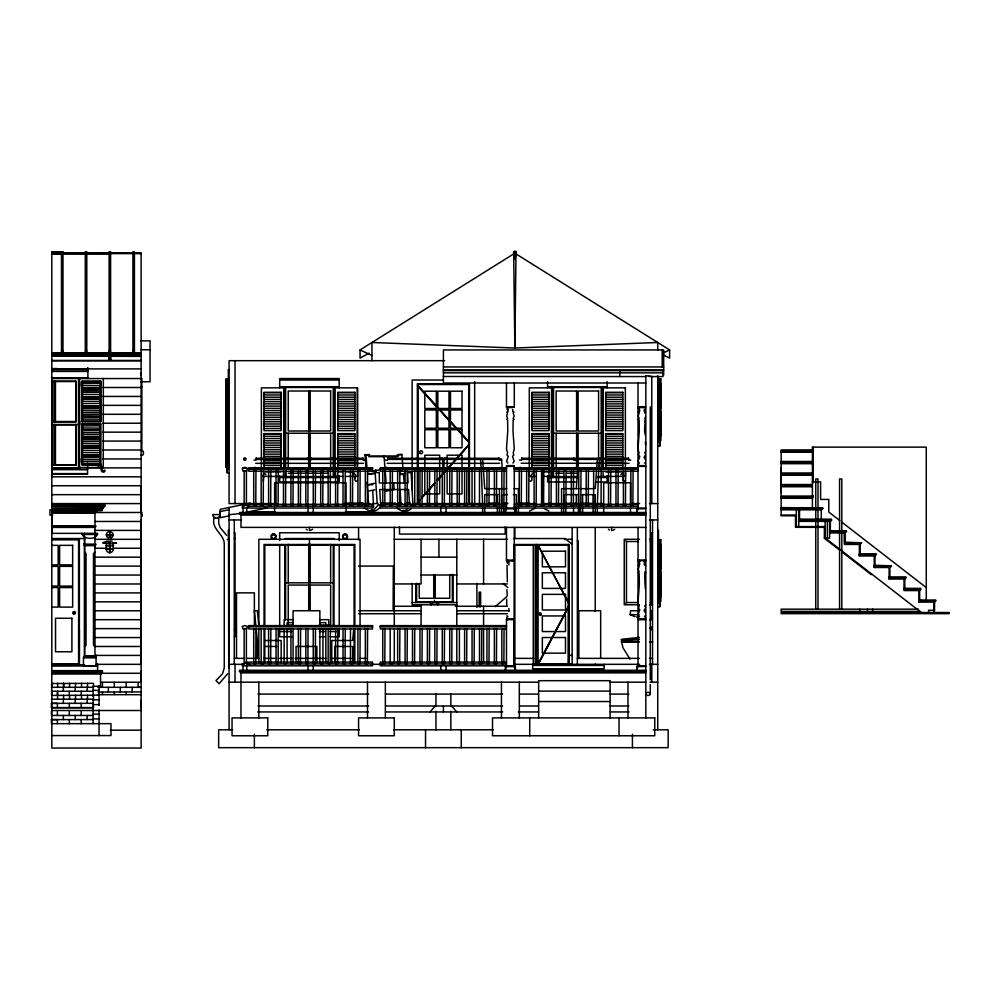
<?xml version="1.0" encoding="UTF-8"?>
<svg xmlns="http://www.w3.org/2000/svg" width="999" height="999" viewBox="0 0 999 999"><rect width="100%" height="100%" fill="white"/><g stroke="black" fill="none" stroke-linecap="round" stroke-linejoin="round"><path stroke-width="1.5" d="M51.798 530.382L51.798 509.54L101.648 509.54L101.648 510.289L51.798 510.651L102.21 510.651L102.21 508.241L104.021 505.956M51.798 513.061L95.342 513.299L95.717 512.375M79.358 665.272L79.358 538.561M84.565 657.542L84.565 538.561L51.811 538.561M84.553 534.465L84.553 533.354M141.121 707.729L141.121 700.224M141.121 681.88L141.121 671.091M141.121 519.567L141.121 664.323L96.091 664.347M141.121 486.525L141.121 512.487L94.98 512.537M141.121 375.199L141.121 372.964M781.156 492.707L781.156 467.869M825.349 538.111L921.378 612.524M844.492 531.78L844.492 542.207L861.6 542.782L844.492 543.319M904.02 579.045L889.135 579.045L889.135 566.383L889.135 567.507L874.25 567.507L874.262 554.857L874.262 555.968L859.377 555.968L859.377 543.319L859.377 544.43L844.492 544.43L844.492 532.904L829.607 532.904M928.583 612.524L928.583 610.302L933.79 610.302L933.79 602.11L918.905 602.11L918.905 589.46L918.905 590.571L904.02 590.571L904.02 577.922M226.935 465.796L226.948 464.685L226.91 472.465M660.039 442.082L660.064 445.704L660.152 437.899M660.002 439.011L660.027 437.899L660.039 442.357M660.002 599.762C660.089 595.604 660.002 609.49 660.077 605.344M651.785 615.809L651.785 610.739L651.785 619.692L649.587 619.68M650.936 628.895C650.611 631.231 651.81 625.399 649.612 627.896M799.924 509.827L800.586 509.078L822.439 509.078L822.839 508.179L800.798 507.629M651.972 626.91L651.972 629.994M51.811 674.013L100.924 674.013L102.048 671.79M506.63 599.15L506.805 605.044M638.011 448.988L639.298 431.056L639.148 420.192L638.249 419.43L639.148 418.569L638.199 415.946L639.148 413.049L638.299 412.2L639.597 411.438L639.597 409.553L638.386 408.366L639.135 407.567L644.717 407.567M638.036 602.297L639.323 584.365L639.173 573.488L638.274 572.739L639.173 571.878L638.224 569.255L639.173 566.358L638.324 565.509L639.622 564.747L639.622 562.862L638.398 561.675C640.097 560.189 643.781 560.189 645.479 561.675L644.268 562.862L644.268 564.747L645.566 565.909M104.483 505.219L104.433 505.956L101.374 505.769M576.298 488.686L577.559 470.829M577.772 467.844L578.409 458.916L599.45 458.916L598.826 467.844M595.242 488.686L596.503 470.829M596.715 467.844L597.352 458.916M598.613 470.829L597.352 505.057M352.61 640.509L353.796 628.596M245.729 458.753L245.354 459.652M352.972 474.737C353.658 472.015 356.743 475.124 355.207 476.96L355.207 478.084C353.671 479.92 356.755 483.029 357.442 480.319M620.891 474.737C621.578 472.015 624.662 475.124 623.126 476.96L623.164 480.606L623.95 481.393M625.349 480.319L624.8 481.281M51.798 511.575L96.191 511.813L97.265 510.626L51.798 510.314M97.215 510.976L97.203 510.289M82.318 534.465L83.591 536.438M361.888 505.069L362.312 502.759A7.343 1.898 90 0 1 362.699 502.822L364.473 504.87M516.008 251.885L514.847 257.417L513.686 251.885L514.847 250.961L516.008 251.885L514.847 348.027L371.953 342.495L371.953 360.676M637.837 508.029L636.9 512.499L636.9 508.778L637.837 508.029L636.9 509.527M82.455 381.243L82.455 401.336L100.3 401.336M82.492 385.577L100.3 385.701M82.467 392.345L100.337 392.27L82.492 392.27M82.492 394.505L100.337 394.505L100.724 421.728L100.724 381.168L82.13 381.168L82.13 421.728L100.724 421.728M82.455 399.101L100.337 398.976L82.455 399.101L82.13 421.728M82.455 403.559L100.337 403.434M82.467 407.979L100.337 407.904L82.492 407.904M82.492 410.139L100.3 410.264M82.467 416.908L100.337 416.833L82.492 416.833M82.492 419.068L100.3 419.193M100.724 381.168L100.35 421.353L82.492 421.353L82.13 381.168M82.455 425.886L100.337 425.761M82.492 427.997L100.3 428.121M82.492 434.69L100.337 434.69L100.312 423.601M82.455 437.05L100.337 436.925L82.455 437.05L82.48 463.773L100.337 463.723L100.337 432.455L82.467 432.53L100.3 432.592M82.492 439.16L100.337 439.16L82.492 439.16L82.467 423.601M82.492 443.618L100.3 443.756M82.492 450.324L100.3 450.449M82.492 452.559L100.3 452.684M100.3 381.243L100.337 396.74L82.455 396.865L100.337 396.74M82.492 459.253L100.3 459.378M100.3 390.172L82.455 390.172L100.312 390.122M100.3 405.794L82.455 405.794L100.312 405.744M100.3 412.5L82.455 412.5L100.312 412.437M100.325 421.353L82.492 421.303M871.478 573.863L871.253 574.625L841.658 551.685M621.678 641.833L622.914 647.689L629.982 659.09M243.993 458.291L244.081 459.303M243.993 458.603L244.643 457.942M645.404 441.633L645.604 445.054M644.692 418.569L645.391 417.132M95.23 656.418L95.954 657.467L83.504 657.342L84.465 656.006L95.067 656.006L84.303 656.418M538.061 663.998L568.756 606.156M568.918 606.131L538.061 664.323L538.136 545.242L569.08 603.433M538.224 664.323L569.08 606.131M227.672 673.701L219.143 683.728L215.984 680.569L222.565 673.751L224.263 667.919L224.263 542.944C223.102 533.466 210.739 528.533 214.186 517.47L215.297 517.47M507.005 565.109L507.33 581.768M636.925 667.295L637.861 665.809L645.829 665.809M274.937 538.299L275.774 535.726L273.589 534.14L271.403 535.726L272.24 538.299M346.391 538.299L347.227 535.726L345.03 534.14L342.844 535.726L343.681 538.299M645.491 451.735L644.755 452.722L645.342 453.783M645.516 605.044L644.767 606.031L645.366 607.092M263.336 481.106L263.661 476.96C262.125 475.124 265.21 472.015 265.896 474.737M375.174 472.689L377.16 503.046A4.945 1.274 90 0 1 377.772 503.121L378.359 504.97L373.963 509.715A88.112 22.802 -90 0 1 369.792 511.013L364.31 508.179M506.593 617.882L507.817 616.383L506.943 615.771M430.007 711.95L435.214 705.993M417.632 502.135L419.692 499.837M421.74 497.527L435.077 482.567M437.125 480.257L445.329 471.053M448.401 467.594L468.918 444.567M417.644 502.41L419.705 500.099M421.765 497.789L435.164 482.742M437.225 480.432L445.467 471.178M448.551 467.707L469.168 444.567M417.882 502.422L419.942 500.112M421.99 497.814L435.327 482.842M437.375 480.544L445.579 471.328M448.651 467.869L469.168 444.842M380.219 507.255L377.547 509.715A88.112 22.802 90 0 1 373.389 511.013L370.617 510.239M82.13 464.885L82.13 423.951L100.724 423.951L100.724 464.885L82.13 464.885L82.13 423.951M51.723 421.903L75.899 421.903L75.899 381.156L51.723 381.156M75.899 465.247L75.899 424.5L75.899 465.247L51.723 465.247M227.297 468.593L227.21 472.964L229.071 473.051M650.287 541.52L651.036 540.784M625.736 603.296L626.473 602.547L626.473 541.52L625.736 540.784M95.704 526.423L95.28 527.335M95.704 544.642L95.267 545.554M645.342 455.082L644.08 457.33L645.404 459.465M645.366 608.391L644.093 610.639L645.429 612.774M82.43 424.325L100.724 423.951M51.798 508.416L102.959 508.416L103.921 507.105A2.048 1.449 90 0 1 104.296 506.655L104.583 506.056L51.798 506.056M431.106 604.857L432.117 603.945M437.212 603.896L438.361 604.095L437.887 604.52M495.329 606.593L506.855 596.565M407.654 508.641L406.306 509.715A88.112 22.802 90 0 1 402.147 511.013L396.653 508.179M411.251 508.641L409.902 509.715A88.112 22.802 90 0 1 405.744 511.013L402.959 510.239M645.454 409.115L644.243 409.553L644.243 411.438L645.541 412.2L644.692 413.049M312.6 529.27L310.602 530.432M614.747 529.27L612.749 530.432M94.98 552.335L93.481 553.446L93.481 645.354L94.98 646.478L141.121 646.49M84.553 646.478L86.039 645.354L86.039 553.446L84.553 552.335M830.344 521.366L831.468 520.616L831.53 519.168L798.738 519.13M512.949 463.074L514.173 461.301L512.537 456.318L513.798 455.082L513.211 452.722L514.285 448.988L512.999 431.056L513.161 420.192L514.048 419.43L513.161 418.569L514.11 415.946L513.161 413.049L514.01 412.2L512.712 411.438L512.712 409.553M644.492 463.074L645.366 462.462M645.366 615.771L644.492 616.383L645.716 617.882M99.975 465.159C98.139 463.536 99.301 467.232 97.877 465.921A1.561 1.561 0 0 1 99.263 463.936A2.073 2.073 0 0 1 101.286 465.084L101.461 465.671A7.268 7.268 0 0 0 102.198 467.869A4.895 4.895 0 0 0 102.348 469.905C103.421 472.939 104.033 469.493 104.92 470.167A1.561 1.561 0 0 1 103.521 472.14A2.073 2.073 0 0 1 101.523 470.991L101.336 470.417A7.268 7.268 0 0 0 100.612 468.219A4.895 4.895 0 0 0 100.449 466.183L99.962 465.159M506.481 508.029L505.357 508.778L505.357 512.499L506.293 508.029L505.357 508.778L515.409 508.778L515.409 512.499L514.46 508.029L515.409 508.778L514.285 508.029M638.011 508.029L636.9 508.778L645.504 508.778M506.481 665.809L505.357 666.558L505.357 670.279L506.293 665.809L505.357 666.558L515.409 666.558L515.409 670.279L514.46 665.809L380.332 665.809L380.332 662.087L506.481 662.087M919.654 590.571L920.803 588.361L904.02 588.349M369.043 353.196L360.052 358.129L360.052 349.937L513.686 253.921L513.686 251.885M383.092 456.655L384.028 456.068L384.94 467.482M355.207 478.084L355.207 476.96M533.816 474.737C533.129 472.015 530.044 475.124 531.58 476.96L531.58 478.084C533.116 479.92 530.032 483.029 529.345 480.319M531.58 478.084L531.58 476.96M623.126 476.96L623.126 478.084M102.722 508.691L51.798 509.153M829.607 531.78L846.715 531.206L829.607 530.669M859.377 554.857L876.485 554.27L859.377 553.733L859.377 555.968M918.905 600.998L936.026 600.374L918.905 599.875L918.905 602.11M822.477 508.691L781.156 508.716M529.557 511.013L535.514 508.029M662.849 353.097L669.642 349.937L669.642 358.129L663.274 354.845M831.468 520.242L798.738 520.242M846.353 531.78L845.229 532.904M876.123 554.857L874.999 555.968M874.25 566.383L891.37 565.809L874.25 565.272L874.25 567.507M889.135 577.922L906.255 577.31L889.135 576.81L889.135 579.045M935.651 600.998L934.54 602.11M366.059 468.494L364.972 454.882L369.53 454.508M402.909 467.445L401.885 454.508L397.327 454.882L397.465 456.655L368.706 456.655M103.034 542.657L107.118 541.183L112.113 541.183M374.8 483.191L368.319 484.715L372.814 484.715M511.875 407.38L514.285 406.818L506.481 406.818L508.891 407.38M643.406 407.38L645.829 406.818L638.011 406.818L640.434 407.38M508.891 465.796L506.481 466.358L514.285 466.358L511.875 465.796M640.434 465.796L638.011 466.358L645.829 466.358L643.406 465.796M511.875 560.689L514.285 560.127L506.481 560.127L508.891 560.689M643.406 560.689L645.854 560.127L638.011 560.127L640.459 560.689M508.891 619.105L506.481 619.667L514.285 619.667L511.875 619.105M640.459 619.105L638.011 619.667L645.829 619.667L643.406 619.105M367.307 471.765L379.233 469.98M373.688 471.166L376.461 470.579M374.213 472.977L367.52 474.4L375.124 473.551M399.662 471.765L402.435 471.166M405.219 473.264L399.862 474.4L403.459 474.4L404.145 483.241M250.374 503.046L220.142 509.353L220.142 517.707L229.071 515.846M220.142 511.575L229.071 509.715M240.147 513.548L229.071 514.735M245.854 512.35L266.97 507.954M246.216 505.394L242.282 506.181L242.282 508.029L247.49 508.029L247.49 504.32L246.004 504.32L246.004 505.432M253.721 505.469L255.956 505.469M261.164 505.469L263.399 505.469M268.606 505.469L270.841 505.469M276.049 505.469L278.284 505.469M283.491 505.469L285.726 505.469M290.934 505.469L293.169 505.469M298.376 505.469L300.612 505.469M305.819 505.469L308.054 505.469M313.261 505.469L315.497 505.469M320.704 505.469L322.939 505.469M328.147 505.469L330.382 505.469M335.589 505.469L337.812 505.469M343.032 505.469L345.254 505.469M350.474 505.469L352.697 505.469M357.917 505.469L360.139 505.469M365.359 505.469L367.582 505.469M382.754 505.469L384.977 505.469M390.197 505.469L392.42 505.469M397.639 505.469L399.862 505.469M405.082 505.469L407.305 505.469M419.955 505.469L422.19 505.469M427.397 505.469L429.632 505.469M434.84 505.469L437.075 505.469M442.282 505.469L444.518 505.469M449.725 505.469L451.96 505.469M457.167 505.469L459.403 505.469M464.61 505.469L466.845 505.469M472.052 505.469L474.288 505.844L472.052 505.844L472.052 470.829M479.495 505.469L481.73 505.844L479.495 505.844L479.495 470.829M486.938 505.469L489.173 505.469M494.38 505.469L496.615 505.469M501.823 505.469L504.058 505.469M519.218 505.469L521.453 505.469M526.66 505.469L528.896 505.469M534.103 505.469L536.338 505.469M541.545 505.469L543.781 505.469M548.988 505.469L551.223 505.469M556.431 505.469L558.666 505.469M563.873 505.469L566.108 505.469M571.316 505.469L573.551 505.469M578.758 505.469L580.993 505.469M586.201 505.469L588.436 505.469M593.643 505.469L595.879 505.844L593.643 505.844L593.643 470.829M601.086 505.469L603.309 505.844L601.086 505.844L601.173 470.616M608.528 505.469L610.751 505.469M615.971 505.469L618.194 505.469M623.413 505.469L625.636 505.469M630.856 505.469L633.079 505.469M246.191 663.161L242.257 663.948L242.257 665.809L247.465 665.809L247.465 662.087L245.979 662.087L245.979 663.199M253.721 663.236L255.956 663.236M261.164 663.236L263.399 663.611L261.164 663.611L261.164 628.596M268.606 663.236L270.841 663.236M276.049 663.236L278.284 663.236M290.934 663.236L293.169 663.611L290.934 663.611L290.934 628.596M298.376 663.236L300.612 663.236M305.819 663.236L308.054 663.236M313.261 663.236L315.497 663.236M328.147 663.236L330.382 663.236M335.589 663.236L337.812 663.236M343.032 663.236L345.254 663.236M350.474 663.236L352.697 663.611L350.474 663.611L350.474 628.596M357.917 663.236L360.139 663.236M365.359 663.236L367.582 663.236M382.754 663.236L384.977 663.236M390.197 663.236L392.42 663.611L390.197 663.611L390.197 628.596M397.639 663.236L399.862 663.236M405.082 663.236L407.305 663.236M412.512 663.236L414.747 663.236M419.955 663.236L422.19 663.236M427.397 663.236L429.632 663.236M434.84 663.236L437.075 663.236M442.282 663.236L444.518 663.236M449.725 663.236L451.96 663.236M464.61 663.236L466.845 663.236M472.052 663.236L474.288 663.236M479.495 663.236L481.73 663.236M486.938 663.236L489.173 663.236M494.38 663.236L496.615 663.236M501.823 663.236L504.058 663.236M369.168 490.921L374.8 489.81M385.839 491.171L394.118 489.547L393.731 482.967M638.011 465.709L644.892 465.596M644.917 560.876L645.854 560.776M638.036 619.018L644.892 618.905M639.397 637.362L621.291 639.348M639.397 639.235L621.291 639.959M638.598 639.472L621.878 640.134M434.478 600.212L434.478 600.349M112.737 543.119L116.471 543.119L103.034 543.119L106.756 543.106M621.378 641.545L639.323 641.52M141.121 352.884L134.415 352.884L134.415 251.798L132.929 251.798L132.929 352.884L110.602 352.884L110.602 251.798L109.116 251.798L109.116 352.884L86.788 352.884L86.788 251.798L85.302 251.798L85.302 352.884L62.974 352.884L62.974 251.898L51.811 251.736L51.811 748.039L141.121 748.039L141.121 252.959L134.415 252.959M51.811 251.948L62.974 251.948M61.488 252.959L85.302 252.959M86.788 252.959L109.116 252.959M110.602 252.959L132.929 252.959M51.811 253.209L141.121 253.284M51.811 253.609L61.488 253.609M110.639 253.596L141.121 253.596M51.811 254.171L109.116 254.183M140.684 340.871L150.05 340.871L150.05 381.755L140.684 381.755M141.121 349.75L150.05 349.75M61.488 350.986L62.974 350.986M85.302 350.986L86.788 350.986M109.116 350.986L110.602 350.986M132.929 350.986L134.415 350.986M51.811 352.884L61.488 352.884L61.488 251.736M51.811 353.509L141.121 353.509M51.811 354.645L141.121 354.645M51.811 354.72L141.121 354.72M109.116 355.507L110.602 355.519M51.811 355.644L141.121 355.644M51.811 355.781L141.121 355.781M109.116 356.131L110.602 356.006M51.811 356.181L141.121 356.368M109.116 356.83L110.602 356.83M109.116 357.742L110.602 357.742M109.116 358.541L110.602 358.541M109.116 359.141L110.602 359.141M109.116 359.652L110.602 359.515M51.811 360.439L141.121 360.439M444.592 360.676L229.071 360.676L229.071 503.571L275.849 503.571M51.811 360.814L141.121 360.814M443.406 366.958L663.686 366.958M51.811 368.569L57.018 368.569M51.811 368.893L141.121 368.893M51.811 369.43L87.537 369.43M51.811 369.63L88.124 369.63M229.071 369.618L228.321 369.618L228.321 377.797L229.071 377.797M443.406 369.942L663.686 369.942M443.406 370.617L662.961 370.617L662.961 376.573L649.075 376.573M51.811 371.428L87.537 371.428L87.537 368.156M443.406 372.852L662.961 372.852M645.829 375.899L649.999 375.899M443.406 376.486L646.003 376.573M51.811 377.809L87.9 377.809M657.829 377.797L658.478 377.797L658.478 441.795M51.723 378.559L78.509 378.534L78.509 469.33M79.458 378.559L141.858 378.546L141.858 450.736M279.683 380.032L339.21 380.032M443.406 380.032L412.15 380.032L412.15 468.056M51.723 381.531L75.537 381.531M82.43 381.531L100.35 381.531M78.946 382.28L79.67 382.28M78.946 383.029L79.67 383.029M645.829 383.004L443.406 383.004L443.406 349.937L663.686 349.937L663.686 375.075M226.523 383.379L227.922 383.379M659.178 383.379L660.626 383.379L660.626 408.316L659.178 408.316M78.946 383.766L79.658 383.766M78.946 384.515L79.658 384.515M78.946 385.252L79.67 385.252M78.946 386.001L79.67 386.001M141.209 386.725L141.858 386.725M279.683 386.725L339.21 386.725M547.589 386.725L607.13 386.725M102.847 387.5L141.121 387.5M283.766 387.849L261.388 387.849L261.388 468.643M357.43 387.849L357.43 468.643L357.492 387.849L335.127 387.849L335.127 468.643M551.598 387.849L551.598 468.643L551.685 387.849L529.308 387.849L529.308 468.643M625.399 387.849L603.034 387.849L603.034 468.643M264.036 392.732L281.119 392.732M337.749 392.732L354.857 392.732M531.943 392.732L549.038 392.732M605.669 392.732L622.777 392.732M264.036 394.967L281.119 394.967M337.749 394.967L354.857 394.967M531.943 394.967L549.038 394.967M605.669 394.967L622.777 394.967M102.847 396.441L141.121 396.441M264.036 397.19L281.119 397.19M337.749 397.19L354.857 397.19M531.943 397.19L549.038 397.19M605.669 397.19L622.777 397.19M264.036 399.425L281.119 399.425M337.749 399.425L354.857 399.425M531.943 399.425L549.038 399.425M605.669 399.425L622.777 399.425M264.036 401.66L281.119 401.66M337.749 401.66L354.857 401.66M531.943 401.66L549.038 401.66M605.669 401.66L622.777 401.66M264.036 403.896L281.119 403.896M337.749 403.896L354.857 403.896M531.943 403.896L549.038 403.896M605.669 403.896L622.777 403.896M102.847 405.369L141.121 405.369M264.036 406.131L281.119 406.131M337.749 406.131L354.857 406.131M531.943 406.131L549.038 406.131M605.669 406.131L622.777 406.131M507.592 407.567L512.799 407.567M264.036 408.354L281.119 408.354M337.749 408.354L354.857 408.354M531.943 408.354L549.038 408.354M605.669 408.354L622.777 408.354M264.036 410.589L281.119 410.589M337.749 410.589L354.857 410.589M531.943 410.589L549.038 410.589M605.669 410.589L622.777 410.589M659.178 411.288L660.626 411.288L660.626 436.213L659.178 436.213M308.703 411.85L310.19 411.85M264.036 412.824L281.119 412.824M337.749 412.824L354.857 412.824M531.943 412.824L549.038 412.824M605.669 412.824L622.777 412.824M102.847 414.298L141.121 414.298M100.337 414.597L82.455 414.722L100.312 414.672M264.036 415.06L281.119 415.06M337.749 415.06L354.857 415.06M531.943 415.06L549.038 415.06M605.669 415.06L622.777 415.06M264.036 417.282L281.119 417.282M337.749 417.282L354.857 417.282M531.943 417.282L549.038 417.282M605.669 417.282L622.777 417.282M264.036 419.518L281.119 419.518M337.749 419.518L354.857 419.518M531.943 419.518L549.038 419.518M605.669 419.518L622.777 419.518M78.946 421.166L79.67 421.166M51.723 421.528L75.537 421.528M226.523 421.703L227.922 421.703M78.946 421.903L79.67 421.903M264.036 421.753L281.119 421.753M337.749 421.753L354.857 421.753M531.943 421.753L549.038 421.753M605.669 421.753L622.777 421.753M78.946 422.652L79.658 422.652M78.946 423.401L79.658 423.401M102.847 423.226L141.121 423.226M264.036 423.988L281.119 423.988M337.749 423.988L354.857 423.988M531.943 423.988L549.038 423.988M605.669 423.988L622.777 423.988M78.946 424.138L79.67 424.138M51.723 424.5L78.509 424.5M226.523 424.687L227.922 424.687M51.723 424.875L75.537 424.875M78.946 424.887L79.67 424.887M264.036 426.223L281.119 426.223M337.749 426.223L354.857 426.223M531.943 426.223L549.038 426.223M605.669 426.223L622.777 426.223M264.036 428.446L281.119 428.446M337.749 428.446L354.857 428.446M531.943 428.446L549.038 428.446M605.669 428.446L622.777 428.446M102.847 432.155L141.121 432.155M285.627 433.241L333.254 433.241M553.546 433.241L601.173 433.241M264.036 434.066L281.119 434.066M337.749 434.066L354.857 434.066M531.943 434.066L549.038 434.066M605.669 434.066L622.777 434.066M264.036 436.301L281.119 436.301M337.749 436.301L354.857 436.301M531.943 436.301L549.038 436.301M605.669 436.301L622.777 436.301M264.036 438.536L281.119 438.536M337.749 438.536L354.857 438.536M531.943 438.536L549.038 438.536M605.669 438.536L622.777 438.536M264.036 440.771L281.119 440.771M337.749 440.771L354.857 440.771M531.943 440.771L549.038 440.771M605.669 440.771L622.777 440.771M102.847 441.083L141.121 441.083M657.829 441.795L660.152 441.795M264.036 442.994L281.119 442.994M337.749 442.994L354.857 442.994M531.943 442.994L549.038 442.994M605.669 442.994L622.777 442.994M264.036 445.229L281.119 445.229M337.749 445.229L354.857 445.229M531.943 445.229L549.038 445.229M605.669 445.229L622.777 445.229M657.729 446.266L659.59 446.178L659.502 441.795M264.036 447.465L281.119 447.465M337.749 447.465L354.857 447.465M531.943 447.465L549.038 447.465M605.669 447.465L622.777 447.465M264.036 449.7L281.119 449.7M337.749 449.7L354.857 449.7M531.943 449.7L549.038 449.7M605.669 449.7L622.777 449.7M102.847 450.012L141.121 450.012M813.036 449.925L781.156 449.925L781.156 515.784L796.34 515.784M141.209 450.736C144.318 449.163 144.268 456.868 141.121 455.194M781.156 451.036L812.349 451.036M781.156 451.411L812.349 451.411M264.036 451.935L281.119 451.935M337.749 451.935L354.857 451.935M531.943 451.935L549.038 451.935M605.669 451.935L622.777 451.935M781.156 452.147L812.349 452.147M308.703 452.41L310.19 452.41M264.036 454.158L281.119 454.158M337.749 454.158L354.857 454.158M531.943 454.158L549.038 454.158M605.669 454.158L622.777 454.158M398.289 454.508L401.885 454.508M364.972 454.882L368.569 454.882M369.655 456.068L398.414 456.068M264.036 456.393L281.119 456.393M337.749 456.393L354.857 456.393M531.943 456.393L549.038 456.393M605.669 456.393L622.777 456.393M256.231 458.279L363.024 458.279M387.774 458.279L499.038 458.279M521.728 458.279L628.521 458.279M78.946 458.566L79.67 458.566M264.036 458.628L281.119 458.628M337.749 458.628L354.857 458.628M531.943 458.628L549.038 458.628M605.669 458.628L622.777 458.628M102.847 458.953L141.121 458.953M78.946 459.303L79.658 459.303M256.231 459.403L363.024 459.403M387.774 459.403L499.038 459.403M521.728 459.403L628.521 459.403M308.329 459.765L308.142 457.904M310.926 459.765L311.114 457.904M442.107 459.765L441.92 457.904M444.705 459.765L444.892 457.904M573.826 459.765L573.638 457.904M78.946 460.052L79.658 460.052M243.868 460.052L245.816 460.139M254.008 460.052L255.869 460.052M308.703 460.139L310.564 460.139M363.399 460.139L365.259 460.139M385.539 460.052L387.4 460.052M442.47 460.139L444.33 460.139M499.4 460.139L501.261 460.139M519.505 460.052L521.366 460.052M574.2 460.139L576.061 460.139M628.895 460.139L630.756 460.139M78.946 460.789L79.658 460.789M264.036 460.864L281.119 460.864M337.749 460.864L354.857 460.864M531.943 460.864L549.038 460.864M605.669 460.864L622.777 460.864M781.156 461.451L812.349 461.451M78.946 461.538L79.658 461.538M78.946 462.287L79.67 462.287M781.156 462.574L812.349 462.574M781.156 462.949L812.349 462.949M226.523 463.012L227.922 463.012M264.036 463.086L281.119 463.086M337.749 463.086L354.857 463.086M531.943 463.086L549.038 463.086M605.669 463.086L622.777 463.086M255.682 463.336L363.586 463.336M387.212 463.336L499.587 463.336M521.178 463.236L629.083 463.336M781.156 463.686L812.349 463.686M82.43 464.51L100.724 464.885M51.723 464.872L75.537 464.872M264.036 465.322L281.119 465.322M337.749 465.322L354.857 465.322M531.943 465.322L549.038 465.322M605.669 465.322L622.777 465.322M507.405 465.596L513.361 465.596M103.334 467.495L79.458 467.495L79.533 378.559M244.256 467.495L245.342 467.495M254.395 467.495L255.469 467.495M385.926 467.495L387.013 467.495M519.892 467.495L520.966 467.495M243.119 467.682L246.466 467.682M253.259 467.682L256.606 467.682M264.036 467.557L281.119 467.557M309.091 467.582L310.165 467.582M337.749 467.557L354.857 467.557M363.786 467.582L364.872 467.582M384.79 467.682L388.149 467.682M499.8 467.582L500.874 467.582M518.756 467.682L522.102 467.682M531.943 467.557L549.038 467.557M574.587 467.582L575.661 467.582M605.669 467.557L622.777 467.557M629.283 467.582L630.369 467.582M51.723 467.844L78.509 467.844M87.537 467.882L141.121 467.882M243.207 467.769L244.455 467.769M245.317 467.769L246.553 467.769M506.481 467.844L380.332 467.844L380.332 471.191L506.481 471.191M514.285 467.844L638.011 467.844M51.811 468.219L78.509 468.219M243.119 468.244L244.368 468.244M245.23 468.244L246.553 468.331M253.484 468.244L256.606 468.244M307.954 468.331L311.076 468.331M362.662 468.331L365.784 468.331M384.79 468.244L387.924 468.244M441.733 468.331L444.855 468.331M498.663 468.331L501.785 468.331M518.756 468.244L521.878 468.244M573.451 468.331L576.573 468.331M628.209 468.331L631.443 468.331M51.811 468.756L79.77 468.756M226.898 468.593L229.071 468.593M248.788 468.593L372.515 468.593M380.332 468.593L506.481 468.593M514.285 468.593L638.011 468.593M248.788 468.968L372.515 468.968M380.332 468.968L506.481 468.968M514.285 468.968L638.011 468.968M87.537 469.343L79.346 469.343L79.346 377.809M51.811 469.655L87.537 469.655M514.285 471.191L638.011 471.191M263.998 471.94L281.131 471.94M337.749 471.94L342.445 471.94M345.554 471.94L354.882 471.94M531.905 471.94L535.014 471.94M542.782 471.94L549.038 471.94M605.669 471.94L622.802 471.94M411.638 472.577L407.517 472.689L408.116 482.967L379.358 482.967L379.283 472.577L375.699 472.577L375.649 469.98M781.156 472.989L812.349 472.989M288.236 473.239L327.734 473.239M556.156 473.239L563.461 473.239M566.383 473.239L576.61 473.239M51.811 473.613L87.537 473.613M51.811 473.988L87.537 474.05L87.537 463.249M781.156 474.1L812.349 474.1M781.156 474.475L812.349 474.475M781.156 475.224L812.349 475.224M262.874 476.411L283.766 476.411M342.62 476.411L335.127 476.411L335.177 471.74M345.529 476.411L357.492 476.411L357.492 471.74M535.339 476.411L529.308 476.411L529.308 471.74M542.682 476.411L550.199 476.411M603.034 476.411L623.913 476.411M625.399 476.411L625.399 471.74M285.627 476.598L333.254 476.598M553.546 476.598L578.134 476.598M598.101 476.598L601.173 476.598M51.811 476.81L141.121 476.81M578.134 476.773L553.546 476.773L553.546 470.616M598.101 476.773L601.173 476.773M279.683 477.522L339.21 477.522M547.589 477.522L578.121 477.522M597.315 477.522L607.13 477.522M576.598 481.993L547.589 481.993L547.589 475.811M596.44 481.993L607.13 481.993L607.13 475.811M812.412 481.905L820.604 481.905L820.604 499.413L828.783 499.413L828.783 512.037L839.759 520.541M327.422 482.729L274.625 482.729L274.625 505.057M330.532 482.729L346.066 482.729L346.066 505.057M781.156 484.527L812.349 484.527M51.798 485.739L141.121 485.739M781.156 485.639L812.349 485.639M781.156 486.014L812.349 486.014M781.156 486.763L812.349 486.763M506.743 488.686L484.715 488.686L483.454 470.829M513.973 488.686L518.394 488.686L518.394 505.057M579.045 488.686L561.563 488.686L561.563 505.057M580.506 488.686L593.768 488.686M51.798 494.667L141.121 494.667M497.977 494.642L484.715 494.642L484.715 505.057M503.658 494.642L507.455 494.642M513.349 494.642L516.296 494.642L516.296 505.057M566.47 494.642L578.409 494.642L578.409 505.057M581.98 494.642L593.843 494.642M781.156 496.066L813.161 496.066L813.161 497.552L781.156 497.552M781.156 497.177L812.936 497.177L812.936 496.066M781.156 498.289L812.349 498.289M345.117 503.296L362.824 503.296M395.704 503.296L380.619 503.296L379.732 489.547L408.491 489.547L409.503 503.046A4.945 1.274 -90 0 1 410.114 503.121L410.701 504.97L413.099 504.97M398.638 503.296L401.71 503.296M406.518 503.296L409.602 503.296M488.936 503.296L498.464 503.296M504.27 503.296L507.617 503.296M517.707 503.296L527.21 503.296M527.872 503.296L529.12 503.296M407.08 503.471L409.165 503.471M566.108 503.471L571.753 503.471M573.551 503.471L576.835 503.471M581.231 503.471L591.495 503.471M51.798 503.596L141.121 503.596M344.593 503.571L362.912 503.571M366.546 503.571L369.805 503.571M372.377 503.571L376.623 503.571M380.706 503.571L395.854 503.571M398.364 503.571L401.835 503.571M406.406 503.571L409.84 503.571M413.449 503.571L419.767 503.571M422.702 503.571L483.778 503.571M488.411 503.571L498.451 503.571M503.808 503.571L507.742 503.571M517.669 503.571L535.689 503.571M542.282 503.571L562.524 503.571M565.284 503.571L577.434 503.571M581.306 503.571L594.555 503.571M596.44 503.571L602.672 503.571M632.28 503.571L639.572 503.571M649.412 503.571L657.729 503.571M51.798 503.871L94.98 503.871M51.798 503.958L94.98 503.958M94.98 504.308L51.798 504.333L94.98 504.395L94.98 503.683M327.672 504.32L248.788 504.32L248.788 508.029L372.515 508.029L372.515 504.32L330.756 504.32M506.481 504.32L380.332 504.32L380.332 508.029L645.829 508.029M514.285 504.32L630.282 504.32M633.378 504.32L638.011 504.32M378.359 504.97L381.943 504.97L381.368 503.121A4.945 1.274 90 0 0 380.756 503.046M51.798 505.144L104.77 505.144L104.77 506.193L51.798 506.243M51.798 505.232L104.67 505.232L90.722 504.333M51.798 505.819L102.21 505.819M51.798 505.956L104.67 505.956M248.788 506.181L372.515 506.181M380.332 506.181L506.481 506.181M514.285 506.181L638.011 506.181M781.156 507.592L822.826 508.054M51.798 508.316L102.21 508.316M51.798 508.666L102.959 508.416M52.735 509.877L49.95 509.877L49.95 515.084L52.735 515.084M781.156 509.827L798.738 509.827M799.525 509.827L821.64 509.827L822.439 509.078M248.714 511.75L275.237 511.75M345.442 511.75L371.953 511.75M96.191 512.187L51.798 512.4M220.042 512.325L220.042 514.56A3.634 3.634 0 0 1 216.421 518.181A3.634 3.634 0 0 1 212.787 514.56L220.042 514.56M645.754 512.499L239.485 512.499L239.485 513.611L240.984 515.109L645.829 515.109M239.485 513.611L645.754 513.611M781.156 515.034L796.34 515.034M217.532 517.47L218.656 517.47L218.793 523.676L220.217 527.659L226.561 535.277M229.071 519.942L241.496 519.942M649.425 519.942L657.729 519.942M798.738 521.366L829.607 521.366M94.98 521.466L141.121 521.466M51.798 525.924L95.904 525.924L51.798 526.348M795.541 526.573L825.137 526.573M51.798 526.66L94.967 526.66M95.042 527.41L51.798 527.41M645.829 527.385L240.984 527.385L240.984 515.109M825.137 527.322L795.541 527.322L795.541 515.784M229.071 530.357L228.321 530.357L228.321 538.548L229.071 538.548M657.729 530.357L658.478 530.357L658.478 602.547M94.98 530.394L141.121 530.394M234.278 532.779L235.027 532.779L235.027 636.788L234.278 636.788M652.522 532.779L651.785 532.779L651.785 604.782M51.798 533.354L97.577 533.354L97.577 534.465L81.955 534.465L81.955 533.354M273.177 534.165L274.001 534.165M344.63 534.165L345.442 534.165M273.077 534.378L274.101 534.378M344.518 534.378L345.542 534.378M273.177 534.677L274.001 534.677M344.63 534.677L345.442 534.677M106.344 534.94L113.087 534.94M111.463 537.212L108.042 537.212M824.387 538.111L829.607 538.111L829.607 520.242M271.378 538.461L275.799 538.461M342.819 538.461L347.24 538.461M234.278 538.548L235.027 538.548M284.89 538.548L334.003 538.548M513.561 538.548L564.86 538.548L572.152 544.168M657.829 538.548L658.478 538.548M51.811 539.298L78.596 539.298L78.596 665.434M94.98 539.323L141.121 539.323M394.28 539.298L507.405 539.298M564.522 539.298L572.152 539.298M639.547 539.298L624.25 539.298L624.25 604.782L639.135 604.782M649.55 539.298L652.522 539.298M51.798 539.385L78.596 539.385M51.811 539.66L78.596 539.66M227.273 539.66L228.771 539.66M577.36 540.784L578.109 540.784L578.109 658.141M626.473 541.52L638.386 541.52M108.416 543.106L110.165 543.119M659.178 544.13L660.626 544.13L660.626 569.055L659.178 569.055M860.114 544.43L861.238 543.319M94.98 544.567L95.904 544.143L83.629 544.143L84.553 544.567M51.798 545.342L58.142 545.342L58.142 564.872L51.798 564.872M95.042 545.629L84.49 545.629L83.629 544.567M514.847 545.242L568.518 545.242L568.431 664.323L568.518 544.505M106.256 545.379L113.312 545.379M105.981 545.704L113.524 545.704M94.98 548.251L107.28 548.251M113.436 548.251L141.121 548.251M106.056 548.701L113.524 548.701M105.981 549.025L113.524 549.025M94.98 557.18L141.121 557.18M421.079 557.155L456.793 557.155M507.592 560.876L513.174 560.876M308.703 563.661L310.19 563.661M94.98 566.108L141.121 566.108M358.566 566.083L394.28 566.083M51.798 566.358L58.142 566.358L58.142 586.088L51.798 586.088M889.884 567.507L890.996 566.383M659.178 572.04L660.626 572.04L660.626 596.965L659.178 596.965M94.98 575.049L141.121 575.049M421.079 575.012L456.793 575.012M904.769 579.045L905.881 577.922M285.627 582.829L333.254 582.829M94.98 583.978L141.121 583.978M394.28 583.94L421.079 583.94L421.079 539.298M456.793 583.94L507.405 583.94M51.798 587.574L58.142 587.574L58.142 607.105L51.798 607.105M904.02 589.46L920.766 589.46M94.98 592.907L141.121 592.907M94.98 601.835L141.121 601.835M412.15 602.547L456.793 602.547M626.473 602.547L638.386 602.547M650.287 602.547L651.785 602.547M657.829 602.547L660.152 602.547M308.703 604.22L310.19 604.22M433.491 604.37L435.452 604.37M456.793 604.782L412.15 604.782L412.15 583.341M649.55 604.782L652.522 604.782M394.28 606.268L421.266 606.268M455.307 606.268L507.405 606.268M657.729 607.017L659.59 606.917L659.502 602.547M918.518 609.178L781.156 609.178L781.156 611.413L920.067 611.413M94.98 610.764L141.121 610.764M358.566 610.739L421.079 610.739M456.793 610.739L508.891 610.739M638.136 610.739L630.556 610.739L630.194 614.647A31.893 31.893 0 0 0 632.205 615.534L632.879 615.809A35.764 35.752 90 0 0 635.002 616.545M933.79 611.413L934.54 611.413L934.54 600.998M358.566 613.711L421.079 613.711M456.793 613.711L507.405 613.711M630.032 614.647L638.973 614.647M507.405 618.905L513.361 618.905M94.98 619.692L141.121 619.692M293.381 619.667L284.141 619.667L284.141 625.824M319.555 619.667L328.796 619.667L328.796 625.824M293.306 622.639L287.113 622.639L287.113 625.736M319.63 622.639L325.811 622.639L325.811 625.736M292.62 625.062L288.236 625.062L288.236 585.064L330.657 585.064L330.657 625.062L318.956 625.062M506.481 625.624L380.332 625.624L380.332 628.97L506.481 628.97M248.788 626.361L372.515 626.361M380.332 626.361L506.481 626.361M248.788 626.735L372.515 626.735M380.332 626.735L506.481 626.735M94.98 628.633L141.121 628.633M234.278 629.345L235.027 629.345M279.683 629.345L283.579 629.345M286.426 629.345L291.021 629.345M318.656 629.345L326.323 629.345M330.931 629.345L339.21 629.345M279.683 631.568L291.895 631.568M319.368 631.568L325.474 631.568M330.057 631.568L339.21 631.568M291.895 636.788L279.683 636.788L279.683 629.02M319.368 636.788L325.474 636.788M330.057 636.788L339.21 636.788L339.21 629.02M94.98 637.562L141.121 637.562M264.797 640.509L281.169 640.509L281.169 662.837M351.124 640.509L331.768 640.509L331.768 662.837M649.437 641.833L652.522 641.833M621.341 641.995L639.323 641.995M649.874 641.995L652.522 641.995M264.797 646.453L276.698 646.453M351.124 646.453L334.752 646.453L334.752 662.837M94.98 655.419L141.121 655.419M569.168 655.394L572.152 655.394M96.091 657.679L83.441 657.679L83.441 665.858L96.091 665.858L96.091 655.082M234.278 658.366L243.956 658.366M246.553 658.366L258.841 658.366M263.898 658.366L276.361 658.366M279.483 658.366L291.958 658.366M295.067 658.366L326.248 658.366M330.919 658.366L351.186 658.366M360.052 658.366L366.009 658.366M514.098 658.366L533.791 658.366M577.36 658.366L639.497 658.366M649.462 658.366L652.522 658.366M327.672 662.087L248.788 662.087L248.788 665.809L372.515 665.809L372.515 662.087L330.756 662.087M51.798 663.761L78.596 663.761M248.788 663.948L372.515 663.948M380.332 663.948L506.481 663.948M540.534 664.035L572.365 664.035M51.811 664.323L78.596 664.323M229.071 664.323L243.956 664.323M246.553 664.323L249.912 664.323M371.441 664.323L381.893 664.323M639.622 664.323L514.098 664.323L514.098 544.505L569.168 544.505L569.168 664.323M649.412 664.323L657.729 664.323M78.596 664.697L80.095 664.697M51.811 664.872L84.565 664.872M51.811 665.434L84.565 665.272M532.704 665.434L604.158 665.434M51.811 665.921L97.59 665.921M645.504 666.558L636.9 666.558L636.925 670.279L637.861 665.809L636.9 666.558L638.011 665.809L638.036 527.385M645.754 670.279L239.485 670.279L239.485 671.39L240.984 672.876L645.829 672.876M51.811 670.641L102.422 670.641L102.422 672.489L51.811 672.489L102.048 672.527M51.811 671.378L102.422 671.378M239.485 671.39L645.754 671.39M51.811 672.901L102.048 672.901M100.699 673.276L141.121 673.276M100.562 682.217L141.121 682.217M229.071 682.18L538.449 682.18M610.014 682.18L645.829 682.18M649.937 682.18L657.729 682.18M92.944 686.301L100.562 686.301L100.562 672.527M51.436 687.3L93.481 687.3L93.481 683.328L51.811 683.516M138.324 687.125L141.121 687.125M97.952 687.312L141.121 687.312M93.119 690.321L99.063 690.321M538.661 691.108L610.102 691.108M51.436 691.271L93.119 691.271M97.952 692.082L141.121 691.882M257.979 694.093L368.606 694.093M385.751 694.093L502.609 694.093M519.755 694.093L538.449 694.093M610.127 694.093L628.833 694.093M98.002 694.68L141.121 694.68M93.119 695.092L99.063 695.079M51.436 699.213L93.481 699.213L93.481 695.242L51.811 695.429M93.119 699.849L99.063 699.837M538.661 701.535L610.102 701.535M51.436 707.329L51.436 703.358L93.119 703.308M51.436 703.358L57.393 703.358L57.393 707.404M93.119 704.62L99.063 704.607M257.979 705.993L368.606 705.993M385.751 705.993L435.614 705.993M435.964 705.993L502.609 705.993M519.755 705.993L538.449 705.993M610.127 705.993L628.833 705.993M51.436 707.592L93.294 707.592M51.811 707.729L93.481 707.729L93.481 705.868M51.811 710.501L141.121 710.501M257.705 711.95L368.506 711.95M385.664 711.95L502.697 711.95M518.306 711.95L538.586 711.95M610.364 711.95L629.095 711.95M93.119 714.135L99.063 714.135M93.119 715.459L51.436 715.459L51.436 711.488M93.119 718.905L99.063 718.893M51.436 723.576L51.436 719.617L93.119 719.555M51.436 719.617L57.393 719.617L57.393 723.651M51.811 723.651L110.976 723.651L110.976 735.564L51.811 735.564M232.692 729.807L218.656 729.807L218.656 747.677L668.156 747.677L668.156 729.807L653.271 729.807M266.82 729.807L359.265 729.807M393.544 729.807L493.269 729.807M110.315 730.182L141.121 730.182M638.948 465.409L638.124 464.572L639.348 463.074L638.124 461.301L639.772 456.318L638.498 455.082L639.098 452.722L638.011 449.475M90.859 504.245L104.77 505.144M638.011 407.48L638.948 407.567M638.036 560.776L638.96 560.876M414.747 505.469L412.512 505.844L414.747 505.844L414.747 470.829M459.403 663.236L457.167 663.611L459.403 663.611L459.403 628.596M322.939 663.236L320.704 663.611L322.939 663.611L322.939 628.596M360.052 349.937L371.953 355.469M644.717 571.878L645.616 572.739L644.717 573.488L644.929 584.04M544.143 508.628L548.913 511.013M83.591 536.438C86.626 539.123 96.029 539.423 97.203 534.465M669.642 349.937L516.008 253.921L514.847 259.453L513.686 253.921L514.847 348.027L657.729 342.495L657.729 350.075M514.285 665.809L515.409 666.558L514.46 665.809M507.817 463.074L506.593 461.301L508.229 456.318L506.955 455.082L507.554 452.722L506.481 448.988L507.767 431.056L507.604 420.192L506.705 419.43L507.604 418.569L506.655 415.946L507.604 413.049L506.755 412.2L508.054 411.438L508.054 409.553M608.441 529.27L609.365 529.982M306.293 529.27L307.217 529.982M842.194 522.427L926.273 587.599M839.185 549.775L824.387 538.311L824.387 527.322M503.084 583.566L507.854 587.562M436.825 603.945L437.837 604.857M431.73 603.896L430.581 604.095L431.056 604.52M74.413 612.3L74.413 613.261L73.576 612.787M417.907 385.651L469.143 441.983M417.644 385.626L469.168 442.282M417.657 385.926L468.893 442.27M451.585 705.993L456.793 711.95M399.15 503.409L400.424 504.87M245.454 458.091L245.816 458.841M538.061 545.566L568.756 603.408M507.217 595.666L506.905 589.735M414.086 503.871L414.298 504.97M801.111 508.016L800.723 509.078M638.036 602.784L639.11 606.031L638.523 608.391L639.785 609.615L638.149 614.61L639.372 616.383L638.149 617.882L638.96 618.905M258.841 625.624L257.355 610.739L254.37 610.739L255.856 625.624M256.156 628.596L257.355 640.509L257.355 658.366M228.534 540.809L228.721 668.094M365.934 454.508L366.97 467.445M367.145 482.105L368.594 504.495M385.277 471.765L386.176 483.279M502.185 467.844L501.56 458.916L480.507 458.916L481.143 467.844M482.617 458.916L483.241 467.844M481.356 470.829L482.617 505.057M645.317 435.239L644.542 431.056L644.904 424.001M645.092 584.989L645.317 588.548M411.113 472.689L412.874 503.309M644.692 420.192L644.842 422.727M400.212 491.171L400.936 504.495M373.576 507.654L372.764 490.921M660.052 445.666L660.039 444.592M51.811 531.118L51.811 532.604M933.79 600.998L933.79 612.524M933.79 602.11L933.79 610.302M926.273 599.875L926.273 447.127L812.412 447.127L812.412 507.592M919.654 589.46L919.654 599.875M904.769 577.922L904.769 588.349M889.884 566.383L889.884 576.81M874.999 554.857L874.999 565.272M872.689 609.178L872.689 611.413M867.482 609.178L867.482 611.413M860.114 543.319L860.114 553.733M859.677 609.178L859.677 611.413M845.229 531.78L845.229 542.207M841.807 609.178L841.807 478.946L839.572 478.946L839.572 609.178M830.344 520.242L830.344 530.669M827.372 521.366L827.372 538.111M825.137 521.366L825.137 538.111M821.24 508.716L821.34 519.88M817.994 609.178L817.994 478.946L815.758 478.946L815.758 609.178M813.161 447.127L813.161 482.792M799.525 508.716L799.525 519.13M798.738 508.716L798.738 526.573M796.34 509.827L796.34 526.573M662.2 349.937L662.2 366.958M660.376 378.921L660.376 440.684M660.376 539.66L660.376 601.435M660.277 383.379L660.277 408.316M660.277 411.288L660.277 436.213M660.277 544.13L660.277 569.055M660.277 572.04L660.277 596.965M660.152 598.638L660.152 606.455M659.914 383.379L659.914 408.316M659.914 411.288L659.914 436.213M659.914 544.13L659.914 569.055M659.914 572.04L659.914 596.965M659.777 378.921L659.777 440.684M659.777 539.66L659.777 601.435M657.729 375.749L657.729 729.807M652.522 519.942L652.522 664.323M651.785 376.211L651.785 503.571M651.785 664.323L651.785 682.18M650.287 406.83L650.287 679.757M650.287 684.59L650.287 693.893M645.829 376.061L645.829 717.906M638.948 408.054L638.948 409.553M638.96 561.363L638.948 562.862M638.011 383.004L638.011 509.428M633.079 470.829L632.891 505.881L630.856 505.844L630.856 470.829M632.429 734.277L632.429 747.677M630.481 505.057L630.481 482.729L603.683 482.729L603.683 505.057M630.481 508.029L630.481 512.499M628.521 457.904L628.521 459.765M627.971 682.18L627.971 717.906M625.636 470.829L625.449 505.881L623.413 505.844L623.413 470.829M625.349 387.849L625.399 468.643M622.802 467.345L622.802 433.616L605.669 433.616L605.694 467.345M619.792 370.617L619.792 376.573M619.03 717.906L619.03 735.764M618.194 470.829L618.019 505.881L615.971 505.844L615.971 470.829M611.588 527.272L611.588 530.581M610.751 470.829L610.576 505.881L608.528 505.844L608.528 470.829M610.102 717.906L610.102 680.694L538.661 680.694L538.661 717.906M607.13 381.63L607.13 387.812M604.158 664.323L604.158 668.781L532.704 668.781L532.704 664.323M603.683 508.029L603.683 512.499M603.096 387.849L603.096 468.643M603.096 471.74L603.096 476.411M601.922 386.725L601.922 468.294M601.173 467.619L601.173 387.475L553.546 387.475L553.546 467.619M600.661 658.191L600.661 610.739L578.846 610.739L578.846 658.191M598.576 433.241L598.576 459.403M598.576 465.546L598.576 468.631M597.352 508.029L597.352 512.499M595.242 494.642L595.242 505.057M595.242 508.029L595.242 512.499M595.217 527.709L595.217 611.538M595.217 664.035L595.217 665.434M593.131 494.642L593.131 505.057M593.131 508.029L593.131 512.499M588.436 470.829L588.249 505.881L586.201 505.844L586.201 470.829M582.617 494.642L582.617 505.057M582.617 508.029L582.617 512.499M580.993 470.829L580.806 505.881L578.758 505.844L578.758 470.829M580.506 508.029L580.506 512.499M578.758 508.029L578.758 512.499M578.409 508.029L578.409 512.499M578.109 433.241L578.109 465.796M577.36 527.709L577.36 664.323M576.61 433.241L576.61 467.295M576.298 494.642L576.298 505.057M573.551 470.829L573.364 505.881L571.316 505.844L571.316 470.829M573.551 508.029L573.551 512.499M572.152 527.709L572.152 664.323M566.108 470.829L565.921 505.881L563.873 505.844L563.873 470.829M565.771 508.029L565.771 512.499M563.673 494.642L563.673 505.057M563.673 508.029L563.673 512.499M561.563 508.029L561.563 512.499M558.666 470.829L558.478 505.881L556.431 505.844L556.431 470.829M556.156 433.241L556.156 468.631M552.797 386.725L552.797 468.294M552.797 471.366L552.797 477.522M551.223 470.829L551.036 505.881L548.988 505.844L548.988 470.829M549 467.345L549 433.616L531.905 433.616L531.905 467.345M547.589 381.63L547.589 387.812M543.781 470.829L543.593 505.881L541.545 505.844L541.545 470.829M542.957 470.829L542.957 504.932M541.633 664.323L541.633 665.434M536.95 545.242L536.95 664.323M536.338 470.829L536.151 505.881L534.103 505.844L534.103 470.829M536.426 544.505L536.426 664.323M535.901 544.505L535.901 664.323M533.791 545.417L533.791 664.323M533.266 545.417L533.266 664.323M529.732 717.906L529.732 735.764M528.896 470.829L528.708 505.881L526.66 505.844L526.66 470.829M521.728 457.817L521.728 459.677M521.453 470.829L521.266 505.881L519.218 505.844L519.218 470.829M519.318 682.18L519.318 717.906M518.394 508.029L518.394 512.499M516.296 508.029L516.296 512.499M514.847 527.709L514.847 538.573M514.847 544.78L514.847 664.323M514.285 383.004L514.285 407.38M514.285 465.796L514.285 509.428M514.285 527.385L514.285 560.689M514.285 619.105L514.285 667.207M508.891 561.838L508.891 564.947M508.891 608.416L508.891 611.525M506.481 383.004L506.481 407.38M506.481 465.796L506.481 509.428M506.481 527.385L506.481 560.689M506.481 619.105L506.481 667.207M505.169 527.01L505.169 534.078L399.5 534.078L399.5 527.01M504.058 470.829L503.871 505.881L501.823 505.844L501.823 470.829M504.058 628.596L503.871 663.648L501.823 663.611L501.823 628.596M503.658 508.029L503.658 512.499M501.56 494.642L501.56 505.057M501.56 508.029L501.56 512.499M501.448 682.18L501.448 717.906M499.45 488.686L499.45 505.057M499.45 508.029L499.45 512.499M499.038 457.904L499.038 459.765M497.352 494.642L497.352 505.057M497.352 508.029L497.352 512.499M496.615 470.829L496.428 505.881L494.38 505.844L494.38 470.829M496.615 628.596L496.428 663.648L494.38 663.611L494.38 628.596M489.173 470.829L488.986 505.881L486.938 505.844L486.938 470.829M489.173 628.596L488.986 663.648L486.938 663.611L486.938 628.596M484.715 508.029L484.715 512.499M483.591 539.298L483.591 583.94M483.591 606.268L483.591 625.986M483.591 629.045L483.591 662.787M482.617 508.029L482.617 512.499M481.73 628.596L481.543 663.648L479.495 663.611L479.495 628.596M480.619 607.017L480.619 592.132L479.12 592.132L479.12 607.017M476.898 583.404L476.898 607.392M474.662 381.581L474.662 468.056M474.662 471.141L474.662 504.682M474.288 628.596L474.1 663.648L472.052 663.611L472.052 628.596M469.455 467.782L469.455 383.753L417.357 383.753L417.357 467.782M469.455 470.891L469.455 503.571M468.706 468.007L468.706 384.503L418.094 384.503L418.094 468.007M468.706 471.091L468.706 503.571M466.845 470.829L466.658 505.881L464.61 505.844L464.61 470.829M466.845 628.596L466.658 663.648L464.61 663.611L464.61 628.596M462.013 467.582L462.013 455.194L447.127 455.194L447.127 467.582M462.013 470.679L462.013 493.893L447.127 493.893L447.127 470.679M461.263 729.807L461.263 747.677M459.403 470.829L459.215 505.881L457.167 505.844L457.167 470.829M456.793 539.298L456.793 626.048M456.793 629.045L456.793 662.787M453.071 575.124L453.071 602.547M452.335 574.363L452.335 601.81L416.608 601.81L416.608 583.304M451.96 470.829L451.773 505.881L449.725 505.844L449.725 470.829M451.96 628.596L451.773 663.648L449.725 663.611L449.725 628.596M450.849 694.093L450.849 706.518M450.849 711.176L450.849 729.807M449.725 574.625L449.725 598.276L435.214 598.276L435.214 574.6M446.004 508.029L446.004 512.499M446.004 665.809L446.004 670.279M444.518 470.829L444.33 505.881L442.282 505.844L442.282 470.829M444.518 628.596L444.33 663.648L442.282 663.611L442.282 628.596M443.956 460.139L443.956 467.582L442.869 467.582L442.844 460.139M443.406 705.993L443.406 711.95M440.796 508.029L440.796 512.499M440.796 665.809L440.796 670.279M439.685 467.582L439.685 455.194L424.8 455.194L424.8 467.582M439.685 470.679L439.685 493.893L424.8 493.893L424.8 470.679M438.936 539.298L438.936 557.155M437.075 470.829L436.888 505.881L434.84 505.844L434.84 470.829M437.075 628.596L436.888 663.648L434.84 663.611L434.84 628.596M435.964 694.093L435.964 706.518M435.964 711.176L435.964 729.807M433.728 574.6L433.728 598.276L419.218 598.276L419.218 583.491M429.632 470.829L429.445 505.881L427.397 505.844L427.397 470.829M429.632 628.596L429.445 663.648L427.397 663.611L427.397 628.596M425.537 729.807L425.537 747.677M422.19 470.829L422.003 505.881L419.955 505.844L419.955 470.829M422.19 628.596L422.003 663.648L419.955 663.611L419.955 628.596M421.079 604.782L421.079 626.048M418.094 471.091L418.094 503.571M417.357 470.891L417.357 503.571M415.871 584.265L415.871 602.547M414.747 628.596L414.56 663.648L412.512 663.611L412.512 628.596M412.15 471.141L412.15 489.672M407.305 470.829L407.117 505.881L405.082 505.844L405.082 470.829M407.305 628.596L407.117 663.648L405.082 663.611L405.082 628.596M399.862 470.829L399.675 505.881L397.639 505.844L397.639 470.829M399.862 628.596L399.675 663.648L397.639 663.611L397.639 628.596M394.28 527.385L394.28 625.986M394.28 629.045L394.28 662.787M392.42 470.829L392.232 505.881L390.197 505.844L390.197 470.829M387.774 457.817L387.774 459.677M385.352 682.18L385.352 717.906M384.977 470.829L384.802 505.881L382.754 505.844L382.754 470.829M384.977 628.596L384.802 663.648L382.754 663.611L382.754 628.596M371.953 509.527L371.953 512.499M367.582 470.829L367.395 505.881L365.359 505.844L365.359 470.829M367.582 628.596L367.395 663.648L365.359 663.611L365.359 628.596M367.495 682.18L367.495 717.906M363.024 457.904L363.024 459.765M360.139 470.829L359.952 505.881L357.917 505.844L357.917 470.829M360.052 625.736L360.052 539.298L258.841 539.298L258.841 625.736M360.139 628.596L359.952 663.648L357.917 663.611L357.917 628.596M358.566 527.584L358.566 539.91M354.882 467.345L354.882 433.616L337.749 433.616L337.774 467.345M354.845 625.411L354.845 544.505L264.048 544.505L264.048 625.411M354.845 628.533L354.845 662.762M354.096 625.661L354.096 545.242L264.797 545.242L264.797 625.661M354.096 628.746L354.096 662.774M352.697 470.829L352.522 505.881L350.474 505.844L350.474 470.829M352.61 646.453L352.61 662.837M346.066 508.029L346.066 512.499M345.254 470.829L345.08 505.881L343.032 505.844L343.032 470.829M345.254 628.596L345.08 663.648L343.032 663.611L343.032 628.596M339.21 387.812L339.21 378.546L279.683 378.546L279.683 387.812M339.21 475.811L339.21 481.993L279.683 481.993L279.683 475.811M339.21 540.571L339.21 532.779L279.683 532.779L279.683 540.571M339.21 545.204L339.21 626.223M337.812 470.829L337.637 505.881L335.589 505.844L335.589 470.829M337.812 628.596L337.637 663.648L335.589 663.611L335.589 628.596M334.003 386.725L334.003 468.294M334.003 471.366L334.003 477.522M334.003 544.705L334.003 626.261M333.254 467.619L333.254 387.475L285.627 387.475L285.627 467.619M333.254 470.616L333.254 476.773L285.627 476.773L285.627 470.616M333.254 545.392L333.254 625.549M330.657 433.241L330.657 468.631M330.657 544.368L330.657 582.829M330.382 470.829L330.194 505.881L328.147 505.844L328.147 470.829M330.382 628.596L330.194 663.648L328.147 663.611L328.147 628.596M325.811 628.821L325.811 662.774M322.939 470.829L322.752 505.881L320.704 505.844L320.704 470.829M319.867 625.624L319.867 610.739L293.069 610.739L293.069 625.624M319.867 628.596L319.867 662.837M316.883 662.837L316.883 646.453L296.054 646.453L296.054 662.837M315.497 470.829L315.309 505.881L313.261 505.844L313.261 470.829M315.497 628.596L315.309 663.648L313.261 663.611L313.261 628.596M313.261 508.029L313.261 512.499M313.261 665.809L313.261 670.279M310.19 391.009L310.19 431.006M310.19 433.241L310.19 467.295M310.19 544.318L310.19 582.829M310.19 585.064L310.19 610.177M309.44 527.272L309.44 530.581M309.44 539.298L309.44 544.505M308.703 391.009L308.703 431.006M308.703 433.241L308.703 467.295M308.703 544.318L308.703 582.829M308.703 585.064L308.703 610.177M308.054 470.829L307.867 505.881L305.819 505.844L305.819 470.829M308.054 508.029L308.054 512.499M308.054 628.596L307.867 663.648L305.819 663.611L305.819 628.596M308.054 665.809L308.054 670.279M300.612 470.829L300.424 505.881L298.376 505.844L298.376 470.829M300.612 628.596L300.424 663.648L298.376 663.611L298.376 628.596M293.169 470.829L292.982 505.881L290.934 505.844L290.934 470.829M293.069 628.596L293.069 662.837M288.236 433.241L288.236 468.631M288.236 544.368L288.236 582.829M287.113 628.821L287.113 662.774M285.726 470.829L285.539 505.881L283.491 505.844L283.491 470.829M285.627 545.392L285.627 619.442M284.89 386.725L284.89 468.294M284.89 544.705L284.89 620.104M284.141 628.821L284.141 662.774M283.691 387.849L283.766 468.643M283.691 471.74L283.691 476.411M281.081 467.345L281.081 433.616L263.998 433.616L263.998 467.345M279.683 545.204L279.683 626.223M278.284 470.829L278.097 505.881L276.049 505.844L276.049 470.829M278.284 628.596L278.097 663.648L276.049 663.611L276.049 628.596M274.625 508.029L274.625 512.499M270.841 470.829L270.654 505.881L268.606 505.844L268.606 470.829M270.841 628.596L270.654 663.648L268.606 663.611L268.606 628.596M264.797 628.746L264.797 662.774M264.048 628.533L264.048 662.762M263.399 470.829L263.212 505.881L261.164 505.844L261.164 470.829M258.841 628.821L258.841 662.837M258.841 682.18L258.841 717.906M256.231 457.817L256.231 459.677M255.956 470.829L255.769 505.881L253.721 505.844L253.721 470.829M255.956 628.596L255.769 663.648L253.721 663.611L253.721 628.596M254.37 625.486L254.37 592.869L236.513 592.869L236.513 658.104M254.37 734.277L254.37 747.677M246.741 508.029L246.741 512.499M246.728 665.809L246.728 670.279M246.403 505.357L246.403 470.741L243.019 471.191L242.282 468.593L244.88 467.844L247.49 468.593L246.741 471.191L246.004 470.829M246.378 663.124L246.378 628.521L243.007 628.97L242.257 626.361L244.867 625.624L247.465 626.361L246.728 628.97L245.979 628.596M244.168 470.741L244.168 505.794M244.143 628.521L244.143 663.573M243.019 508.029L243.019 512.499M243.007 665.809L243.007 670.279M240.984 672.876L240.984 717.906M235.027 360.676L235.027 503.571M235.027 664.323L235.027 682.18M234.278 519.942L234.278 664.323M229.071 507.492L229.071 729.807M227.273 378.921L227.273 467.47M227.173 383.379L227.173 421.703M227.173 424.687L227.173 463.012M226.423 378.921L226.423 467.47M226.174 383.379L226.174 421.703M226.174 424.687L226.174 463.012M142.233 515.084L142.233 516.158M141.858 512.112L141.858 514.597M138.137 682.554L138.137 687.312M132.18 687.312L132.18 692.082M126.236 682.554L126.236 687.312M126.236 692.082L126.236 694.455M120.28 687.312L120.28 692.082M114.323 682.554L114.323 687.312M114.323 692.082L114.323 694.455M113.212 542.832L113.212 549.213A3.472 3.472 0 0 1 109.703 552.672A3.472 3.472 0 0 1 106.294 549.1L106.294 543.119M110.602 355.494L110.602 359.84M109.915 543.119L109.915 552.672M109.753 532.542L109.753 537.35M109.59 543.119L109.59 552.672M109.116 355.494L109.116 359.84M108.367 687.312L108.367 692.082M103.334 378.559L103.259 467.495M102.422 682.554L102.422 687.312M102.422 692.082L102.422 694.455M100.924 673.276L100.924 674.013M100.35 424.325L100.35 464.51M99.063 685.551L99.063 705.369M99.063 709.939L99.063 735.564M97.59 664.01L97.59 670.641M97.203 670.641L97.203 672.489M94.967 511.438L94.98 656.892M93.119 687.3L93.119 696.39M93.119 699.213L93.119 723.651M91.995 670.641L91.995 672.489M87.9 367.757L87.9 378.571M87.537 388.673L87.537 391.795M87.5 683.328L87.5 687.3M87.5 695.242L87.5 699.213M87.163 687.3L87.163 691.271M87.163 699.213L87.163 703.308M87.163 715.459L87.163 719.555M86.788 670.641L86.788 672.489M84.553 535.864L84.553 656.892M81.581 670.641L81.581 672.489M81.518 683.328L81.518 687.3M81.518 695.242L81.518 699.213M81.206 691.271L81.206 695.242M81.206 703.308L81.206 707.404M81.206 711.438L81.206 715.534M81.206 719.555L81.206 723.651M79.358 629.345L79.358 664.872M78.971 663.199L78.971 665.434M76.374 670.641L76.374 672.489M75.899 381.156L75.899 421.903M75.537 683.328L75.537 687.3M75.537 695.242L75.537 699.213M75.25 687.3L75.25 691.271M75.25 699.213L75.25 703.308M75.25 715.459L75.25 719.555M71.154 670.641L71.154 672.489M69.543 683.328L69.543 687.3M69.543 695.242L69.543 699.213M69.306 691.271L69.306 695.242M69.306 703.308L69.306 707.404M69.306 711.438L69.306 715.534M69.306 719.555L69.306 723.651M65.946 670.641L65.946 672.489M63.624 683.328L63.624 687.3M63.561 683.328L63.561 687.3M63.561 695.242L63.599 699.213M63.349 687.3L63.349 691.271M63.349 699.213L63.349 703.308M63.349 715.459L63.349 719.555M60.739 670.641L60.739 672.489M57.605 683.328L57.642 687.3M57.58 691.271L57.605 699.213M57.393 691.271L57.393 695.242M57.393 711.438L57.393 715.534M55.532 670.641L55.532 672.489M51.723 377.048L51.723 476.773M51.661 683.328L51.661 687.3M51.623 691.271L51.623 695.242M108.579 538.124A3.384 3.384 0 0 1 107.055 532.842A3.384 3.384 0 0 1 112.537 533.104A3.384 3.384 0 0 1 110.527 538.224M344.243 538.861A2.547 2.547 0 0 1 342.907 535.052A2.547 2.547 0 0 1 346.928 534.74A2.547 2.547 0 0 1 346.191 538.698M272.203 538.573A2.547 2.547 0 0 1 271.591 534.877A2.547 2.547 0 0 1 275.324 534.577A2.547 2.547 0 0 1 275.287 538.324M637.961 617.332A35.764 35.752 90 0 1 636.463 616.97M110.102 534.94L109.303 534.977L110.102 534.94M110.664 534.94C108.566 538.211 108.566 531.668 110.664 534.94M430.457 603.346L431.281 603.721L430.457 603.346M82.492 383.341L100.337 383.341L82.467 383.416M82.492 387.812L100.337 387.812L82.492 387.812M82.492 430.232L100.337 430.232L82.492 430.232M82.492 441.396L100.337 441.396L82.467 441.471M82.492 445.854L100.337 445.854L82.492 445.854M82.492 448.089L100.337 448.089L82.467 448.164M82.492 454.782L100.337 454.782L82.492 454.782M82.492 457.018L100.337 457.018L82.467 457.092M82.492 461.488L100.337 461.488L82.492 461.488M437.924 603.259L438.573 603.846L437.924 603.259M507.405 408.054L507.405 409.553L507.405 408.054M507.405 561.363L507.405 562.862L507.405 561.363M54.695 381.156L53.946 381.531L53.946 421.528L54.695 421.903L55.444 421.528L55.444 381.531L54.695 381.156M54.695 424.5L53.946 424.875L53.946 464.872L54.695 465.247L55.444 464.872L55.444 424.875L54.695 424.5M101.648 467.644L101.149 468.444L101.636 467.644M283.679 663.199L285.726 663.611L283.679 663.199M228.771 378.921L226.036 378.921L226.036 467.47L228.771 467.47L228.759 378.921M660.776 378.921L658.216 378.921L658.291 440.684L660.776 440.684L660.776 378.921M330.657 391.009L288.236 391.009L288.236 431.006L330.657 431.006L330.657 391.009M576.61 391.009L556.156 391.009L556.156 431.006L576.61 431.006L576.61 391.009M598.576 391.009L578.109 391.009L578.109 431.006L598.576 431.006L598.576 391.009M436.338 391.196L424.8 391.196L424.8 408.491L436.338 408.491L436.338 391.196M448.988 391.196L437.824 391.196L437.824 408.491L448.988 408.491L448.988 391.196M462.013 391.196L450.474 391.196L450.474 408.491L462.013 408.491L462.013 391.196M281.131 392.307L263.998 392.307L263.998 430.631L281.131 430.631L281.081 392.307M354.882 392.307L337.749 392.307L337.774 430.631L354.882 430.631L354.882 392.307M549.038 392.307L531.905 392.307L531.905 430.631L549.038 430.631L549 392.307M622.802 392.307L605.669 392.307L605.694 430.631L622.802 430.631L622.802 392.307M436.338 409.99L424.8 409.99L424.8 428.221L436.338 428.221L436.338 409.99M448.988 409.99L437.824 409.99L437.824 428.221L448.988 428.221L448.988 409.99M462.013 409.99L450.474 409.99L450.474 428.221L462.013 428.221L462.013 409.99M436.338 429.707L424.8 429.707L424.8 447.752L436.338 447.752L436.338 429.707M448.988 429.707L437.824 429.707L437.824 447.752L448.988 447.752L448.988 429.707M462.013 429.707L450.474 429.707L450.474 447.752L462.013 447.752L462.013 429.707M372.515 467.844L248.788 467.844L248.788 471.191L372.515 471.191L372.515 467.844M551.685 476.411L551.598 471.74L551.685 476.411M660.776 539.66L658.216 539.66L658.291 601.435L660.776 601.435L660.776 539.66M72.652 545.342L59.628 545.342L59.628 564.872L72.652 564.872L72.652 545.342M565.496 551.198L542.345 551.198L542.345 566.833L565.496 566.833L565.496 551.198M72.652 566.358L59.628 566.358L59.628 586.088L72.652 586.088L72.652 566.358M393.544 566.833L393.444 609.989L393.544 566.833M565.496 572.777L542.345 572.777L542.345 588.411L565.496 588.411L565.496 572.777M72.652 587.574L59.628 587.574L59.628 607.105L72.652 607.105L72.652 587.574M565.496 594.368L542.345 594.368L542.345 609.989L565.496 609.989L565.496 594.368M949.05 612.524L781.156 612.524L781.156 613.648L949.05 613.648L949.05 612.524M565.496 615.946L542.345 615.946L542.345 631.568L565.496 631.568L565.496 615.946M71.903 618.269L55.532 618.269L55.532 651.76L71.903 651.76L71.903 618.269M372.515 625.624L248.788 625.624L248.788 628.97L372.515 628.97L372.515 625.624M565.496 637.524L542.345 637.524L542.345 653.159L565.496 653.159L565.496 637.524M267.769 717.906L232.043 717.906L232.043 735.764L267.769 735.764L267.769 717.906M394.28 717.906L358.566 717.906L358.566 735.764L394.28 735.764L394.28 717.906M654.757 717.906L492.519 717.906L492.519 735.764L654.757 735.764L654.757 717.906M73.476 613.935A1.324 1.324 0 0 0 75.462 612.787A1.324 1.324 0 0 0 73.476 611.638A1.324 1.324 0 0 0 73.476 613.935M541.033 614.735A1.299 0.924 -90 0 0 540.234 612.787A1.299 0.924 -90 0 0 539.435 614.735A1.299 0.924 -90 0 0 541.033 614.735M646.128 694.68A2.235 1.573 0 0 0 649.999 694.68A2.235 1.573 0 0 0 648.064 692.319A2.235 1.573 0 0 0 646.128 694.68M420.03 453.271A1.486 1.486 0 0 0 422.515 452.609A1.486 1.486 0 0 0 420.691 450.786A1.486 1.486 0 0 0 420.03 453.271"/></g></svg>
